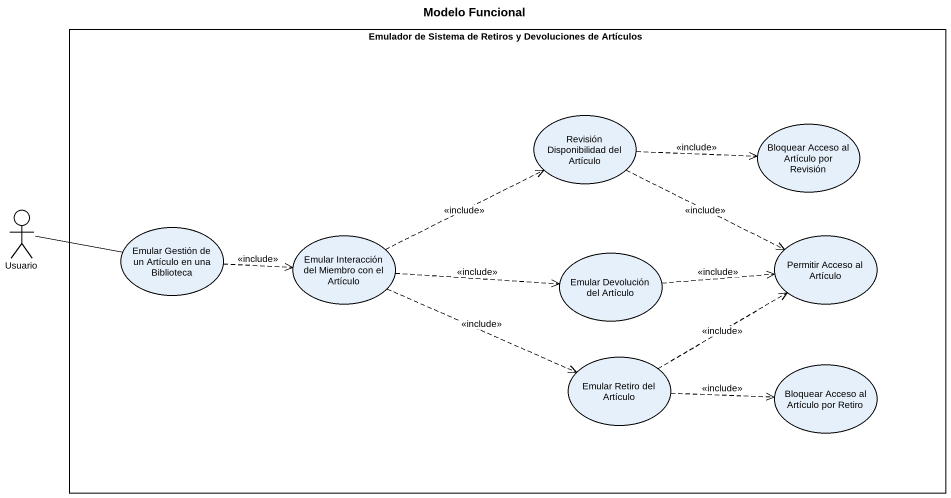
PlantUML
@startuml
title Modelo Funcional
rectangle "Emulador de Sistema de Retiros y Devoluciones de Artículos" as Emulador_de_Sistema_de {
  usecase "Revisión Disponibilidad del Artículo" as Revisión_Disponibilidad_del
  usecase "Bloquear Acceso al Artículo por Revisión" as Bloquear_Acceso_al_Artículo
  usecase "Emular Gestión de un Artículo en una Biblioteca" as Emular_Gestión_de_un
  usecase "Emular Interacción del Miembro con el Artículo" as Emular_Interacción_del
  usecase "Permitir Acceso al Artículo" as Permitir_Acceso_al_Artículo
  usecase "Emular Devolución del Artículo" as Emular_Devolución_del
  usecase "Emular Retiro del Artículo" as Emular_Retiro_del_Artículo
  usecase "Bloquear Acceso al Artículo por Retiro" as Bloquear_Acceso_al_Artículo_2
}
actor Usuario
Revisión_Disponibilidad_del .right.> Bloquear_Acceso_al_Artículo : <<include>>
Revisión_Disponibilidad_del .right.> Permitir_Acceso_al_Artículo : <<include>>
Usuario -right- Emular_Gestión_de_un
Emular_Gestión_de_un .right.> Emular_Interacción_del : <<include>>
Emular_Interacción_del .right.> Revisión_Disponibilidad_del : <<include>>
Emular_Interacción_del .right.> Emular_Devolución_del : <<include>>
Emular_Interacción_del .right.> Emular_Retiro_del_Artículo : <<include>>
Emular_Devolución_del .right.> Permitir_Acceso_al_Artículo : <<include>>
Emular_Retiro_del_Artículo .right.> Permitir_Acceso_al_Artículo : <<include>>
Emular_Retiro_del_Artículo .right.> Bloquear_Acceso_al_Artículo_2 : <<include>>
@enduml
